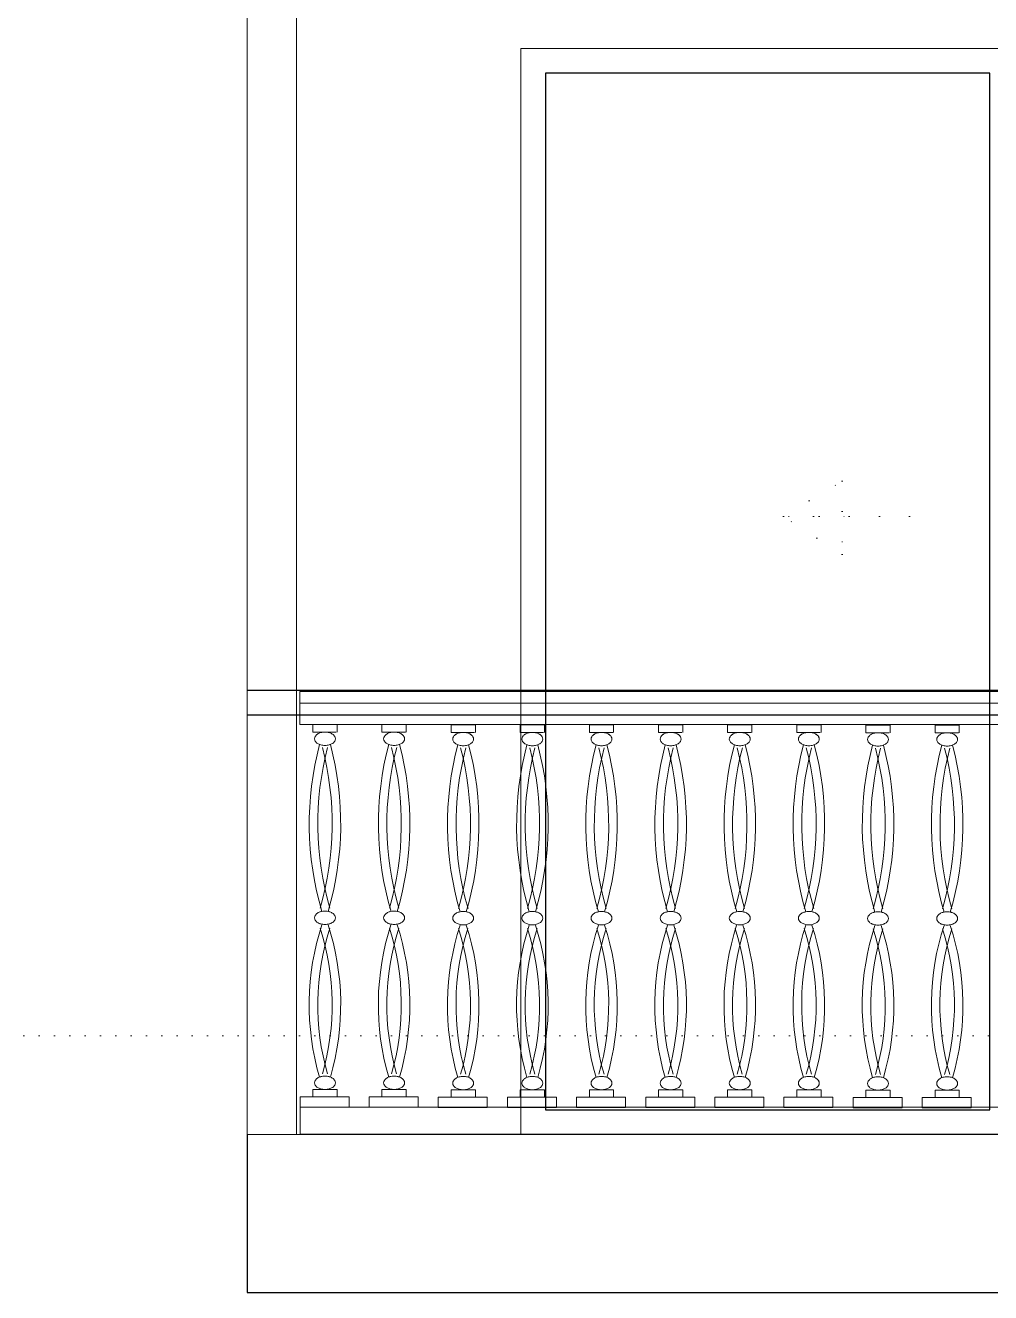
# Model space of a CAD drawing. Extents: x 775040 to 808375, y 4159409 to 4163651.
# Drawn here: x 798800.5 to 798995.9, y 4160509.1 to 4160765.8 of the extents above; entities that cross this region are included whole.
import ezdxf

# ---------------------------------------------------------------- set-up
doc = ezdxf.new("R2010")
doc.units = 0
doc.header["$MEASUREMENT"] = 0
doc.linetypes.add('ACAD_ISO07W100', pattern=[3, 0, -3])
doc.linetypes.add('DUZ', pattern=[500, 500])
doc.layers.get('0').update_dxf_attribs({"linetype": 'DUZ'})
doc.layers.add('pencere', color=3, linetype='Continuous')
for name, color, linetype, lineweight in [('Z_g2', 2, 'Continuous', 9), ('Z_g4', 4, 'Continuous', 15), ('Z_g5', 5, 'Continuous', 18), ('Z_g6', 6, 'Continuous', 20), ('Z_g8', 192, 'Continuous', 30), ('Z_izdot', 42, 'ACAD_ISO07W100', 9)]:
    doc.layers.add(name, color=color, linetype=linetype, lineweight=lineweight)

msp = doc.modelspace()

# ---------------------------------------------------------------- linework, layer by layer
at = {"color": 7, "linetype": 'Continuous'}
for p, q in [((798845.36, 4160631.14), (799275.49, 4160631.14)), ((798845.36, 4160626.14), (799275.49, 4160626.14))]:
    msp.add_line(p, q, dxfattribs=at)
at = {"layer": 'pencere'}
msp.add_lwpolyline([(798995.78, 4160756.14), (798905.78, 4160756.14), (798905.78, 4160546.14), (798995.78, 4160546.14)], close=True, dxfattribs=at)
at = {"layer": 'Z_g2'}
for p, q in [((798856.02, 4160630.91), (799270.02, 4160630.91)), ((798856.02, 4160624.19), (798856.02, 4160630.91)), ((798856.02, 4160628.54), (798856.02, 4160624.19)), ((799270.02, 4160628.54), (798856.02, 4160628.54)), ((798856.02, 4160624.19), (799270.02, 4160624.19)), ((798858.67, 4160624.2), (798858.67, 4160622.67)), ((798858.67, 4160624.2), (798863.58, 4160624.2)), ((798863.58, 4160622.67), (798863.58, 4160624.2)), ((798872.67, 4160624.2), (798872.67, 4160622.67)), ((798872.67, 4160624.2), (798877.58, 4160624.2)), ((798877.58, 4160622.67), (798877.58, 4160624.2)), ((798886.67, 4160624.13), (798891.58, 4160624.13)), ((798886.67, 4160624.13), (798886.67, 4160622.61)), ((798891.58, 4160622.61), (798891.58, 4160624.13)), ((798900.67, 4160624.13), (798900.67, 4160622.61)), ((798900.67, 4160624.13), (798905.58, 4160624.13)), ((798905.58, 4160622.61), (798905.58, 4160624.13)), ((798914.67, 4160624.13), (798914.67, 4160622.61)), ((798914.67, 4160624.13), (798919.58, 4160624.13)), ((798919.58, 4160622.61), (798919.58, 4160624.13)), ((798928.67, 4160624.13), (798933.58, 4160624.13)), ((798928.67, 4160624.13), (798928.67, 4160622.61)), ((798933.58, 4160622.61), (798933.58, 4160624.13)), ((798942.67, 4160624.13), (798942.67, 4160622.61)), ((798942.67, 4160624.13), (798947.58, 4160624.13)), ((798947.58, 4160622.61), (798947.58, 4160624.13)), ((798956.67, 4160624.13), (798956.67, 4160622.61)), ((798956.67, 4160624.13), (798961.58, 4160624.13)), ((798961.58, 4160622.61), (798961.58, 4160624.13)), ((798970.67, 4160624.06), (798975.58, 4160624.06)), ((798970.67, 4160624.06), (798970.67, 4160622.54)), ((798975.58, 4160622.54), (798975.58, 4160624.06)), ((798984.67, 4160624.06), (798984.67, 4160622.54)), ((798984.67, 4160624.06), (798989.58, 4160624.06)), ((798989.58, 4160622.54), (798989.58, 4160624.06)), ((798858.67, 4160622.67), (798863.41, 4160622.67)), ((798872.67, 4160622.67), (798877.41, 4160622.67)), ((798886.67, 4160622.61), (798891.41, 4160622.61)), ((798900.67, 4160622.61), (798905.41, 4160622.61)), ((798914.67, 4160622.61), (798919.41, 4160622.61)), ((798928.67, 4160622.61), (798933.41, 4160622.61)), ((798942.67, 4160622.61), (798947.41, 4160622.61)), ((798956.67, 4160622.61), (798961.41, 4160622.61)), ((798970.67, 4160622.54), (798975.41, 4160622.54)), ((798984.67, 4160622.54), (798989.41, 4160622.54)), ((798858.67, 4160550.3), (798863.58, 4160550.3)), ((798858.67, 4160548.77), (798858.67, 4160550.3)), ((798863.58, 4160550.3), (798863.58, 4160548.77)), ((798872.67, 4160550.3), (798877.58, 4160550.3)), ((798872.67, 4160548.77), (798872.67, 4160550.3)), ((798877.58, 4160550.3), (798877.58, 4160548.77)), ((798886.67, 4160548.71), (798886.67, 4160550.23)), ((798886.67, 4160550.23), (798891.58, 4160550.23)), ((798891.58, 4160550.23), (798891.58, 4160548.71)), ((798900.67, 4160550.23), (798905.58, 4160550.23)), ((798900.67, 4160548.71), (798900.67, 4160550.23)), ((798905.58, 4160550.23), (798905.58, 4160548.71)), ((798914.67, 4160550.23), (798919.58, 4160550.23)), ((798914.67, 4160548.71), (798914.67, 4160550.23)), ((798919.58, 4160550.23), (798919.58, 4160548.71)), ((798928.67, 4160548.71), (798928.67, 4160550.23)), ((798928.67, 4160550.23), (798933.58, 4160550.23)), ((798933.58, 4160550.23), (798933.58, 4160548.71)), ((798942.67, 4160550.23), (798947.58, 4160550.23)), ((798942.67, 4160548.71), (798942.67, 4160550.23)), ((798947.58, 4160550.23), (798947.58, 4160548.71)), ((798956.67, 4160550.23), (798961.58, 4160550.23)), ((798956.67, 4160548.71), (798956.67, 4160550.23)), ((798961.58, 4160550.23), (798961.58, 4160548.71)), ((798970.67, 4160548.64), (798970.67, 4160550.16)), ((798970.67, 4160550.16), (798975.58, 4160550.16)), ((798975.58, 4160550.16), (798975.58, 4160548.64)), ((798984.67, 4160550.16), (798989.58, 4160550.16)), ((798984.67, 4160548.64), (798984.67, 4160550.16)), ((798989.58, 4160550.16), (798989.58, 4160548.64)), ((798856.08, 4160546.72), (798856.08, 4160548.77)), ((798856.08, 4160548.77), (798866, 4160548.77)), ((798856.08, 4160546.72), (798866, 4160546.72)), ((798856.08, 4160546.68), (799272.03, 4160546.68)), ((798866, 4160548.77), (798866, 4160546.72)), ((798870.08, 4160546.72), (798870.08, 4160548.77)), ((798870.08, 4160548.77), (798880, 4160548.77)), ((798870.08, 4160546.72), (798880, 4160546.72)), ((798880, 4160548.77), (798880, 4160546.72)), ((798884.08, 4160548.71), (798894, 4160548.71)), ((798884.08, 4160546.65), (798884.08, 4160548.71)), ((798884.08, 4160546.65), (798894, 4160546.65)), ((798894, 4160548.71), (798894, 4160546.65)), ((798898.08, 4160546.65), (798898.08, 4160548.71)), ((798898.08, 4160548.71), (798908, 4160548.71)), ((798898.08, 4160546.65), (798908, 4160546.65)), ((798908, 4160548.71), (798908, 4160546.65)), ((798912.08, 4160546.65), (798912.08, 4160548.71)), ((798912.08, 4160548.71), (798922, 4160548.71)), ((798912.08, 4160546.65), (798922, 4160546.65)), ((798922, 4160548.71), (798922, 4160546.65)), ((798926.08, 4160548.71), (798936, 4160548.71)), ((798926.08, 4160546.65), (798926.08, 4160548.71)), ((798926.08, 4160546.65), (798936, 4160546.65)), ((798936, 4160548.71), (798936, 4160546.65)), ((798940.08, 4160546.65), (798940.08, 4160548.71)), ((798940.08, 4160548.71), (798950, 4160548.71)), ((798940.08, 4160546.65), (798950, 4160546.65)), ((798950, 4160548.71), (798950, 4160546.65)), ((798954.08, 4160546.65), (798954.08, 4160548.71)), ((798954.08, 4160548.71), (798964, 4160548.71)), ((798954.08, 4160546.65), (798964, 4160546.65)), ((798964, 4160548.71), (798964, 4160546.65)), ((798968.08, 4160548.64), (798978, 4160548.64)), ((798968.08, 4160546.58), (798968.08, 4160548.64)), ((798968.08, 4160546.58), (798978, 4160546.58)), ((798978, 4160548.64), (798978, 4160546.58)), ((798982.08, 4160546.58), (798982.08, 4160548.64)), ((798982.08, 4160548.64), (798992, 4160548.64)), ((798982.08, 4160546.58), (798992, 4160546.58)), ((798992, 4160548.64), (798992, 4160546.58))]:
    msp.add_line(p, q, dxfattribs=at)
for centre, radius, start, end in [((798859.9, 4160621.32), 0.888, 147.0853, 180), ((798859.9, 4160621.32), 0.888, 180, 212.9147), ((798860.49, 4160620.94), 1.59, 122.6158, 147.0853), ((798860.87, 4160620.34), 2.3, 104.8455, 122.6158), ((798861.13, 4160619.38), 3.29, 90, 104.8455), ((798861.13, 4160619.38), 3.29, 75.1545, 90), ((798861.38, 4160620.34), 2.3, 57.3842, 75.1545), ((798861.77, 4160620.94), 1.59, 32.9147, 57.3842), ((798862.35, 4160621.32), 0.888, 0, 32.9147), ((798862.35, 4160621.32), 0.888, 327.0853, 0), ((798873.9, 4160621.32), 0.888, 147.0853, 180), ((798873.9, 4160621.32), 0.888, 180, 212.9147), ((798874.49, 4160620.94), 1.59, 122.6158, 147.0853), ((798874.87, 4160620.34), 2.3, 104.8455, 122.6158), ((798875.13, 4160619.38), 3.29, 90, 104.8455), ((798875.13, 4160619.38), 3.29, 75.1545, 90), ((798875.38, 4160620.34), 2.3, 57.3842, 75.1545), ((798875.77, 4160620.94), 1.59, 32.9147, 57.3842), ((798876.35, 4160621.32), 0.888, 0, 32.9147), ((798876.35, 4160621.32), 0.888, 327.0853, 0), ((798887.9, 4160621.26), 0.888, 147.0853, 180), ((798887.9, 4160621.26), 0.888, 180, 212.9147), ((798888.49, 4160620.88), 1.59, 122.6158, 147.0853), ((798888.87, 4160620.27), 2.3, 104.8455, 122.6158), ((798889.13, 4160619.32), 3.29, 90, 104.8455), ((798889.13, 4160619.32), 3.29, 75.1545, 90), ((798889.38, 4160620.27), 2.3, 57.3842, 75.1545), ((798889.77, 4160620.88), 1.59, 32.9147, 57.3842), ((798890.35, 4160621.26), 0.888, 0, 32.9147), ((798890.35, 4160621.26), 0.888, 327.0853, 0), ((798901.9, 4160621.26), 0.888, 147.0853, 180), ((798901.9, 4160621.26), 0.888, 180, 212.9147), ((798902.49, 4160620.88), 1.59, 122.6158, 147.0853), ((798902.87, 4160620.27), 2.3, 104.8455, 122.6158), ((798903.13, 4160619.32), 3.29, 90, 104.8455), ((798903.13, 4160619.32), 3.29, 75.1545, 90), ((798903.38, 4160620.27), 2.3, 57.3842, 75.1545), ((798903.77, 4160620.88), 1.59, 32.9147, 57.3842), ((798904.35, 4160621.26), 0.888, 0, 32.9147), ((798904.35, 4160621.26), 0.888, 327.0853, 0), ((798915.9, 4160621.26), 0.888, 147.0853, 180), ((798915.9, 4160621.26), 0.888, 180, 212.9147), ((798916.49, 4160620.88), 1.59, 122.6158, 147.0853), ((798916.87, 4160620.27), 2.3, 104.8455, 122.6158), ((798917.13, 4160619.32), 3.29, 90, 104.8455), ((798917.13, 4160619.32), 3.29, 75.1545, 90), ((798917.38, 4160620.27), 2.3, 57.3842, 75.1545), ((798917.77, 4160620.88), 1.59, 32.9147, 57.3842), ((798918.35, 4160621.26), 0.888, 0, 32.9147), ((798918.35, 4160621.26), 0.888, 327.0853, 0), ((798929.9, 4160621.26), 0.888, 147.0853, 180), ((798929.9, 4160621.26), 0.888, 180, 212.9147), ((798930.49, 4160620.88), 1.59, 122.6158, 147.0853), ((798930.87, 4160620.27), 2.3, 104.8455, 122.6158), ((798931.13, 4160619.32), 3.29, 90, 104.8455), ((798931.13, 4160619.32), 3.29, 75.1545, 90), ((798931.38, 4160620.27), 2.3, 57.3842, 75.1545), ((798931.77, 4160620.88), 1.59, 32.9147, 57.3842), ((798932.35, 4160621.26), 0.888, 0, 32.9147), ((798932.35, 4160621.26), 0.888, 327.0853, 0), ((798943.9, 4160621.26), 0.888, 147.0853, 180), ((798943.9, 4160621.26), 0.888, 180, 212.9147), ((798944.49, 4160620.88), 1.59, 122.6158, 147.0853), ((798944.87, 4160620.27), 2.3, 104.8455, 122.6158), ((798945.13, 4160619.32), 3.29, 90, 104.8455), ((798945.13, 4160619.32), 3.29, 75.1545, 90), ((798945.38, 4160620.27), 2.3, 57.3842, 75.1545), ((798945.77, 4160620.88), 1.59, 32.9147, 57.3842), ((798946.35, 4160621.26), 0.888, 0, 32.9147), ((798946.35, 4160621.26), 0.888, 327.0853, 0), ((798957.9, 4160621.26), 0.888, 147.0853, 180), ((798957.9, 4160621.26), 0.888, 180, 212.9147), ((798958.49, 4160620.88), 1.59, 122.6158, 147.0853), ((798958.87, 4160620.27), 2.3, 104.8455, 122.6158), ((798959.13, 4160619.32), 3.29, 90, 104.8455), ((798959.13, 4160619.32), 3.29, 75.1545, 90), ((798959.38, 4160620.27), 2.3, 57.3842, 75.1545), ((798959.77, 4160620.88), 1.59, 32.9147, 57.3842), ((798960.35, 4160621.26), 0.888, 0, 32.9147), ((798960.35, 4160621.26), 0.888, 327.0853, 0), ((798971.9, 4160621.19), 0.888, 147.0853, 180), ((798971.9, 4160621.19), 0.888, 180, 212.9147), ((798972.49, 4160620.81), 1.59, 122.6158, 147.0853), ((798972.87, 4160620.21), 2.3, 104.8455, 122.6158), ((798973.13, 4160619.25), 3.29, 90, 104.8455), ((798973.13, 4160619.25), 3.29, 75.1545, 90), ((798973.38, 4160620.21), 2.3, 57.3842, 75.1545), ((798973.77, 4160620.81), 1.59, 32.9147, 57.3842), ((798974.35, 4160621.19), 0.888, 0, 32.9147), ((798974.35, 4160621.19), 0.888, 327.0853, 0), ((798985.9, 4160621.19), 0.888, 147.0853, 180), ((798985.9, 4160621.19), 0.888, 180, 212.9147), ((798986.49, 4160620.81), 1.59, 122.6158, 147.0853), ((798986.87, 4160620.21), 2.3, 104.8455, 122.6158), ((798987.13, 4160619.25), 3.29, 90, 104.8455), ((798987.13, 4160619.25), 3.29, 75.1545, 90), ((798987.38, 4160620.21), 2.3, 57.3842, 75.1545), ((798987.77, 4160620.81), 1.59, 32.9147, 57.3842), ((798988.35, 4160621.19), 0.888, 0, 32.9147), ((798988.35, 4160621.19), 0.888, 327.0853, 0), ((798920.52, 4160604.09), 62.58, 165.1181, 196.4631), ((798860.49, 4160621.7), 1.59, 212.9147, 237.3842), ((798860.87, 4160622.31), 2.3, 237.3842, 255.1545), ((798920.83, 4160604.09), 61.16, 165.365, 196.1896), ((798801.43, 4160604.09), 61.16, 343.8104, 14.635), ((798861.13, 4160623.26), 3.29, 255.1545, 270), ((798861.13, 4160623.26), 3.29, 270, 284.8455), ((798801.74, 4160604.09), 62.58, 343.5369, 14.8819), ((798861.38, 4160622.31), 2.3, 284.8455, 302.6158), ((798861.77, 4160621.7), 1.59, 302.6158, 327.0853), ((798934.52, 4160604.09), 62.58, 165.1181, 196.4631), ((798874.49, 4160621.7), 1.59, 212.9147, 237.3842), ((798874.87, 4160622.31), 2.3, 237.3842, 255.1545), ((798934.83, 4160604.09), 61.16, 165.365, 196.1896), ((798815.43, 4160604.09), 61.16, 343.8104, 14.635), ((798875.13, 4160623.26), 3.29, 255.1545, 270), ((798875.13, 4160623.26), 3.29, 270, 284.8455), ((798815.74, 4160604.09), 62.58, 343.5369, 14.8819), ((798875.38, 4160622.31), 2.3, 284.8455, 302.6158), ((798875.77, 4160621.7), 1.59, 302.6158, 327.0853), ((798948.52, 4160604.02), 62.58, 165.1181, 196.4631), ((798888.49, 4160621.64), 1.59, 212.9147, 237.3842), ((798888.87, 4160622.24), 2.3, 237.3842, 255.1545), ((798948.83, 4160604.02), 61.16, 165.365, 196.1896), ((798829.43, 4160604.02), 61.16, 343.8104, 14.635), ((798889.13, 4160623.2), 3.29, 255.1545, 270), ((798889.13, 4160623.2), 3.29, 270, 284.8455), ((798829.74, 4160604.02), 62.58, 343.5369, 14.8819), ((798889.38, 4160622.24), 2.3, 284.8455, 302.6158), ((798889.77, 4160621.64), 1.59, 302.6158, 327.0853), ((798962.52, 4160604.02), 62.58, 165.1181, 196.4631), ((798902.49, 4160621.64), 1.59, 212.9147, 237.3842), ((798902.87, 4160622.24), 2.3, 237.3842, 255.1545), ((798962.83, 4160604.02), 61.16, 165.365, 196.1896), ((798843.43, 4160604.02), 61.16, 343.8104, 14.635), ((798903.13, 4160623.2), 3.29, 255.1545, 270), ((798903.13, 4160623.2), 3.29, 270, 284.8455), ((798843.74, 4160604.02), 62.58, 343.5369, 14.8819), ((798903.38, 4160622.24), 2.3, 284.8455, 302.6158), ((798903.77, 4160621.64), 1.59, 302.6158, 327.0853), ((798976.52, 4160604.02), 62.58, 165.1181, 196.4631), ((798916.49, 4160621.64), 1.59, 212.9147, 237.3842), ((798916.87, 4160622.24), 2.3, 237.3842, 255.1545), ((798976.83, 4160604.02), 61.16, 165.365, 196.1896), ((798857.43, 4160604.02), 61.16, 343.8104, 14.635), ((798917.13, 4160623.2), 3.29, 255.1545, 270), ((798917.13, 4160623.2), 3.29, 270, 284.8455), ((798857.74, 4160604.02), 62.58, 343.5369, 14.8819), ((798917.38, 4160622.24), 2.3, 284.8455, 302.6158), ((798917.77, 4160621.64), 1.59, 302.6158, 327.0853), ((798990.52, 4160604.02), 62.58, 165.1181, 196.4631), ((798930.49, 4160621.64), 1.59, 212.9147, 237.3842), ((798930.87, 4160622.24), 2.3, 237.3842, 255.1545), ((798990.83, 4160604.02), 61.16, 165.365, 196.1896), ((798871.43, 4160604.02), 61.16, 343.8104, 14.635), ((798931.13, 4160623.2), 3.29, 255.1545, 270), ((798931.13, 4160623.2), 3.29, 270, 284.8455), ((798871.74, 4160604.02), 62.58, 343.5369, 14.8819), ((798931.38, 4160622.24), 2.3, 284.8455, 302.6158), ((798931.77, 4160621.64), 1.59, 302.6158, 327.0853), ((799004.52, 4160604.02), 62.58, 165.1181, 196.4631), ((798944.49, 4160621.64), 1.59, 212.9147, 237.3842), ((798944.87, 4160622.24), 2.3, 237.3842, 255.1545), ((799004.83, 4160604.02), 61.16, 165.365, 196.1896), ((798885.43, 4160604.02), 61.16, 343.8104, 14.635), ((798945.13, 4160623.2), 3.29, 255.1545, 270), ((798945.13, 4160623.2), 3.29, 270, 284.8455), ((798885.74, 4160604.02), 62.58, 343.5369, 14.8819), ((798945.38, 4160622.24), 2.3, 284.8455, 302.6158), ((798945.77, 4160621.64), 1.59, 302.6158, 327.0853), ((799018.52, 4160604.02), 62.58, 165.1181, 196.4631), ((798958.49, 4160621.64), 1.59, 212.9147, 237.3842), ((798958.87, 4160622.24), 2.3, 237.3842, 255.1545), ((799018.83, 4160604.02), 61.16, 165.365, 196.1896), ((798899.43, 4160604.02), 61.16, 343.8104, 14.635), ((798959.13, 4160623.2), 3.29, 255.1545, 270), ((798959.13, 4160623.2), 3.29, 270, 284.8455), ((798899.74, 4160604.02), 62.58, 343.5369, 14.8819), ((798959.38, 4160622.24), 2.3, 284.8455, 302.6158), ((798959.77, 4160621.64), 1.59, 302.6158, 327.0853), ((799032.52, 4160603.96), 62.58, 165.1181, 196.4631), ((798972.49, 4160621.57), 1.59, 212.9147, 237.3842), ((798972.87, 4160622.17), 2.3, 237.3842, 255.1545), ((799032.83, 4160603.96), 61.16, 165.365, 196.1896), ((798913.43, 4160603.96), 61.16, 343.8104, 14.635), ((798973.13, 4160623.13), 3.29, 255.1545, 270), ((798973.13, 4160623.13), 3.29, 270, 284.8455), ((798913.74, 4160603.96), 62.58, 343.5369, 14.8819), ((798973.38, 4160622.17), 2.3, 284.8455, 302.6158), ((798973.77, 4160621.57), 1.59, 302.6158, 327.0853), ((799046.52, 4160603.96), 62.58, 165.1181, 196.4631), ((798986.49, 4160621.57), 1.59, 212.9147, 237.3842), ((798986.87, 4160622.17), 2.3, 237.3842, 255.1545), ((799046.83, 4160603.96), 61.16, 165.365, 196.1896), ((798927.43, 4160603.96), 61.16, 343.8104, 14.635), ((798987.13, 4160623.13), 3.29, 255.1545, 270), ((798987.13, 4160623.13), 3.29, 270, 284.8455), ((798927.74, 4160603.96), 62.58, 343.5369, 14.8819), ((798987.38, 4160622.17), 2.3, 284.8455, 302.6158), ((798987.77, 4160621.57), 1.59, 302.6158, 327.0853), ((798859.9, 4160585.06), 0.888, 147.0853, 180), ((798859.9, 4160585.06), 0.888, 180, 212.9147), ((798860.49, 4160584.68), 1.59, 122.6158, 147.0853), ((798860.87, 4160584.08), 2.3, 104.8455, 122.6158), ((798861.13, 4160583.12), 3.29, 90, 104.8455), ((798861.13, 4160583.12), 3.29, 75.1545, 90), ((798861.38, 4160584.08), 2.3, 57.3842, 75.1545), ((798861.77, 4160584.68), 1.59, 32.9147, 57.3842), ((798862.35, 4160585.06), 0.888, 0, 32.9147), ((798862.35, 4160585.06), 0.888, 327.0853, 0), ((798873.9, 4160585.06), 0.888, 147.0853, 180), ((798873.9, 4160585.06), 0.888, 180, 212.9147), ((798874.49, 4160584.68), 1.59, 122.6158, 147.0853), ((798874.87, 4160584.08), 2.3, 104.8455, 122.6158), ((798875.13, 4160583.12), 3.29, 90, 104.8455), ((798875.13, 4160583.12), 3.29, 75.1545, 90), ((798875.38, 4160584.08), 2.3, 57.3842, 75.1545), ((798875.77, 4160584.68), 1.59, 32.9147, 57.3842), ((798876.35, 4160585.06), 0.888, 0, 32.9147), ((798876.35, 4160585.06), 0.888, 327.0853, 0), ((798887.9, 4160584.99), 0.888, 147.0853, 180), ((798887.9, 4160584.99), 0.888, 180, 212.9147), ((798888.49, 4160584.61), 1.59, 122.6158, 147.0853), ((798888.87, 4160584.01), 2.3, 104.8455, 122.6158), ((798889.13, 4160583.05), 3.29, 90, 104.8455), ((798889.13, 4160583.05), 3.29, 75.1545, 90), ((798889.38, 4160584.01), 2.3, 57.3842, 75.1545), ((798889.77, 4160584.61), 1.59, 32.9147, 57.3842), ((798890.35, 4160584.99), 0.888, 0, 32.9147), ((798890.35, 4160584.99), 0.888, 327.0853, 0), ((798901.9, 4160584.99), 0.888, 147.0853, 180), ((798901.9, 4160584.99), 0.888, 180, 212.9147), ((798902.49, 4160584.61), 1.59, 122.6158, 147.0853), ((798902.87, 4160584.01), 2.3, 104.8455, 122.6158), ((798903.13, 4160583.05), 3.29, 90, 104.8455), ((798903.13, 4160583.05), 3.29, 75.1545, 90), ((798903.38, 4160584.01), 2.3, 57.3842, 75.1545), ((798903.77, 4160584.61), 1.59, 32.9147, 57.3842), ((798904.35, 4160584.99), 0.888, 0, 32.9147), ((798904.35, 4160584.99), 0.888, 327.0853, 0), ((798915.9, 4160584.99), 0.888, 147.0853, 180), ((798915.9, 4160584.99), 0.888, 180, 212.9147), ((798916.49, 4160584.61), 1.59, 122.6158, 147.0853), ((798916.87, 4160584.01), 2.3, 104.8455, 122.6158), ((798917.13, 4160583.05), 3.29, 90, 104.8455), ((798917.13, 4160583.05), 3.29, 75.1545, 90), ((798917.38, 4160584.01), 2.3, 57.3842, 75.1545), ((798917.77, 4160584.61), 1.59, 32.9147, 57.3842), ((798918.35, 4160584.99), 0.888, 0, 32.9147), ((798918.35, 4160584.99), 0.888, 327.0853, 0), ((798929.9, 4160584.99), 0.888, 147.0853, 180), ((798929.9, 4160584.99), 0.888, 180, 212.9147), ((798930.49, 4160584.61), 1.59, 122.6158, 147.0853), ((798930.87, 4160584.01), 2.3, 104.8455, 122.6158), ((798931.13, 4160583.05), 3.29, 90, 104.8455), ((798931.13, 4160583.05), 3.29, 75.1545, 90), ((798931.38, 4160584.01), 2.3, 57.3842, 75.1545), ((798931.77, 4160584.61), 1.59, 32.9147, 57.3842), ((798932.35, 4160584.99), 0.888, 0, 32.9147), ((798932.35, 4160584.99), 0.888, 327.0853, 0), ((798943.9, 4160584.99), 0.888, 147.0853, 180), ((798943.9, 4160584.99), 0.888, 180, 212.9147), ((798944.49, 4160584.61), 1.59, 122.6158, 147.0853), ((798944.87, 4160584.01), 2.3, 104.8455, 122.6158), ((798945.13, 4160583.05), 3.29, 90, 104.8455), ((798945.13, 4160583.05), 3.29, 75.1545, 90), ((798945.38, 4160584.01), 2.3, 57.3842, 75.1545), ((798945.77, 4160584.61), 1.59, 32.9147, 57.3842), ((798946.35, 4160584.99), 0.888, 0, 32.9147), ((798946.35, 4160584.99), 0.888, 327.0853, 0), ((798957.9, 4160584.99), 0.888, 147.0853, 180), ((798957.9, 4160584.99), 0.888, 180, 212.9147), ((798958.49, 4160584.61), 1.59, 122.6158, 147.0853), ((798958.87, 4160584.01), 2.3, 104.8455, 122.6158), ((798959.13, 4160583.05), 3.29, 90, 104.8455), ((798959.13, 4160583.05), 3.29, 75.1545, 90), ((798959.38, 4160584.01), 2.3, 57.3842, 75.1545), ((798959.77, 4160584.61), 1.59, 32.9147, 57.3842), ((798960.35, 4160584.99), 0.888, 0, 32.9147), ((798960.35, 4160584.99), 0.888, 327.0853, 0), ((798971.9, 4160584.93), 0.888, 147.0853, 180), ((798972.49, 4160584.55), 1.59, 122.6158, 147.0853), ((798972.87, 4160583.94), 2.3, 104.8455, 122.6158), ((798973.13, 4160582.99), 3.29, 90, 104.8455), ((798973.13, 4160582.99), 3.29, 75.1545, 90), ((798973.38, 4160583.94), 2.3, 57.3842, 75.1545), ((798973.77, 4160584.55), 1.59, 32.9147, 57.3842), ((798974.35, 4160584.93), 0.888, 0, 32.9147), ((798985.9, 4160584.93), 0.888, 147.0853, 180), ((798986.49, 4160584.55), 1.59, 122.6158, 147.0853), ((798986.87, 4160583.94), 2.3, 104.8455, 122.6158), ((798987.13, 4160582.99), 3.29, 90, 104.8455), ((798987.13, 4160582.99), 3.29, 75.1545, 90), ((798987.38, 4160583.94), 2.3, 57.3842, 75.1545), ((798987.77, 4160584.55), 1.59, 32.9147, 57.3842), ((798988.35, 4160584.93), 0.888, 0, 32.9147), ((798910.1, 4160567.46), 52.17, 161.9559, 196.309), ((798860.49, 4160585.44), 1.59, 212.9147, 237.3842), ((798860.87, 4160586.04), 2.3, 237.3842, 255.1545), ((798910.25, 4160567.46), 50.59, 162.1864, 196.1009), ((798812, 4160567.46), 50.59, 343.8991, 17.8136), ((798861.13, 4160587), 3.29, 255.1545, 270), ((798861.13, 4160587), 3.29, 270, 284.8455), ((798812.15, 4160567.46), 52.17, 343.691, 18.0441), ((798861.38, 4160586.04), 2.3, 284.8455, 302.6158), ((798861.77, 4160585.44), 1.59, 302.6158, 327.0853), ((798924.1, 4160567.46), 52.17, 161.9559, 196.309), ((798874.49, 4160585.44), 1.59, 212.9147, 237.3842), ((798874.87, 4160586.04), 2.3, 237.3842, 255.1545), ((798924.25, 4160567.46), 50.59, 162.1864, 196.1009), ((798826, 4160567.46), 50.59, 343.8991, 17.8136), ((798875.13, 4160587), 3.29, 255.1545, 270), ((798875.13, 4160587), 3.29, 270, 284.8455), ((798826.15, 4160567.46), 52.17, 343.691, 18.0441), ((798875.38, 4160586.04), 2.3, 284.8455, 302.6158), ((798875.77, 4160585.44), 1.59, 302.6158, 327.0853), ((798938.1, 4160567.39), 52.17, 161.9559, 196.309), ((798888.49, 4160585.37), 1.59, 212.9147, 237.3842), ((798888.87, 4160585.98), 2.3, 237.3842, 255.1545), ((798938.25, 4160567.39), 50.59, 162.1864, 196.1009), ((798840, 4160567.39), 50.59, 343.8991, 17.8136), ((798889.13, 4160586.93), 3.29, 255.1545, 270), ((798889.13, 4160586.93), 3.29, 270, 284.8455), ((798840.15, 4160567.39), 52.17, 343.691, 18.0441), ((798889.38, 4160585.98), 2.3, 284.8455, 302.6158), ((798889.77, 4160585.37), 1.59, 302.6158, 327.0853), ((798952.1, 4160567.39), 52.17, 161.9559, 196.309), ((798902.49, 4160585.37), 1.59, 212.9147, 237.3842), ((798902.87, 4160585.98), 2.3, 237.3842, 255.1545), ((798952.25, 4160567.39), 50.59, 162.1864, 196.1009), ((798854, 4160567.39), 50.59, 343.8991, 17.8136), ((798903.13, 4160586.93), 3.29, 255.1545, 270), ((798903.13, 4160586.93), 3.29, 270, 284.8455), ((798854.15, 4160567.39), 52.17, 343.691, 18.0441), ((798903.38, 4160585.98), 2.3, 284.8455, 302.6158), ((798903.77, 4160585.37), 1.59, 302.6158, 327.0853), ((798966.1, 4160567.39), 52.17, 161.9559, 196.309), ((798916.49, 4160585.37), 1.59, 212.9147, 237.3842), ((798916.87, 4160585.98), 2.3, 237.3842, 255.1545), ((798966.25, 4160567.39), 50.59, 162.1864, 196.1009), ((798868, 4160567.39), 50.59, 343.8991, 17.8136), ((798917.13, 4160586.93), 3.29, 255.1545, 270), ((798917.13, 4160586.93), 3.29, 270, 284.8455), ((798868.15, 4160567.39), 52.17, 343.691, 18.0441), ((798917.38, 4160585.98), 2.3, 284.8455, 302.6158), ((798917.77, 4160585.37), 1.59, 302.6158, 327.0853), ((798980.1, 4160567.39), 52.17, 161.9559, 196.309), ((798930.49, 4160585.37), 1.59, 212.9147, 237.3842), ((798930.87, 4160585.98), 2.3, 237.3842, 255.1545), ((798980.25, 4160567.39), 50.59, 162.1864, 196.1009), ((798882, 4160567.39), 50.59, 343.8991, 17.8136), ((798931.13, 4160586.93), 3.29, 255.1545, 270), ((798931.13, 4160586.93), 3.29, 270, 284.8455), ((798882.15, 4160567.39), 52.17, 343.691, 18.0441), ((798931.38, 4160585.98), 2.3, 284.8455, 302.6158), ((798931.77, 4160585.37), 1.59, 302.6158, 327.0853), ((798994.1, 4160567.39), 52.17, 161.9559, 196.309), ((798944.49, 4160585.37), 1.59, 212.9147, 237.3842), ((798944.87, 4160585.98), 2.3, 237.3842, 255.1545), ((798994.25, 4160567.39), 50.59, 162.1864, 196.1009), ((798896, 4160567.39), 50.59, 343.8991, 17.8136), ((798945.13, 4160586.93), 3.29, 255.1545, 270), ((798945.13, 4160586.93), 3.29, 270, 284.8455), ((798896.15, 4160567.39), 52.17, 343.691, 18.0441), ((798945.38, 4160585.98), 2.3, 284.8455, 302.6158), ((798945.77, 4160585.37), 1.59, 302.6158, 327.0853), ((799008.1, 4160567.39), 52.17, 161.9559, 196.309), ((798958.49, 4160585.37), 1.59, 212.9147, 237.3842), ((798958.87, 4160585.98), 2.3, 237.3842, 255.1545), ((799008.25, 4160567.39), 50.59, 162.1864, 196.1009), ((798910, 4160567.39), 50.59, 343.8991, 17.8136), ((798959.13, 4160586.93), 3.29, 255.1545, 270), ((798959.13, 4160586.93), 3.29, 270, 284.8455), ((798910.15, 4160567.39), 52.17, 343.691, 18.0441), ((798959.38, 4160585.98), 2.3, 284.8455, 302.6158), ((798959.77, 4160585.37), 1.59, 302.6158, 327.0853), ((799022.1, 4160567.33), 52.17, 161.9559, 196.309), ((798971.9, 4160584.93), 0.888, 180, 212.9147), ((798972.49, 4160585.31), 1.59, 212.9147, 237.3842), ((798972.87, 4160585.91), 2.3, 237.3842, 255.1545), ((799022.25, 4160567.33), 50.59, 162.1864, 196.1009), ((798924, 4160567.33), 50.59, 343.8991, 17.8136), ((798973.13, 4160586.87), 3.29, 255.1545, 270), ((798973.13, 4160586.87), 3.29, 270, 284.8455), ((798924.15, 4160567.33), 52.17, 343.691, 18.0441), ((798973.38, 4160585.91), 2.3, 284.8455, 302.6158), ((798973.77, 4160585.31), 1.59, 302.6158, 327.0853), ((798974.35, 4160584.93), 0.888, 327.0853, 0), ((799036.1, 4160567.33), 52.17, 161.9559, 196.309), ((798985.9, 4160584.93), 0.888, 180, 212.9147), ((798986.49, 4160585.31), 1.59, 212.9147, 237.3842), ((798986.87, 4160585.91), 2.3, 237.3842, 255.1545), ((799036.25, 4160567.33), 50.59, 162.1864, 196.1009), ((798938, 4160567.33), 50.59, 343.8991, 17.8136), ((798987.13, 4160586.87), 3.29, 255.1545, 270), ((798987.13, 4160586.87), 3.29, 270, 284.8455), ((798938.15, 4160567.33), 52.17, 343.691, 18.0441), ((798987.38, 4160585.91), 2.3, 284.8455, 302.6158), ((798987.77, 4160585.31), 1.59, 302.6158, 327.0853), ((798988.35, 4160584.93), 0.888, 327.0853, 0), ((798859.9, 4160551.65), 0.888, 147.0853, 180), ((798859.9, 4160551.65), 0.888, 180, 212.9147), ((798860.49, 4160551.27), 1.59, 122.6158, 147.0853), ((798860.87, 4160550.66), 2.3, 104.8455, 122.6158), ((798861.13, 4160549.71), 3.29, 90, 104.8455), ((798861.13, 4160549.71), 3.29, 75.1545, 90), ((798861.38, 4160550.66), 2.3, 57.3842, 75.1545), ((798861.77, 4160551.27), 1.59, 32.9147, 57.3842), ((798862.35, 4160551.65), 0.888, 0, 32.9147), ((798862.35, 4160551.65), 0.888, 327.0853, 0), ((798873.9, 4160551.65), 0.888, 147.0853, 180), ((798873.9, 4160551.65), 0.888, 180, 212.9147), ((798874.49, 4160551.27), 1.59, 122.6158, 147.0853), ((798874.87, 4160550.66), 2.3, 104.8455, 122.6158), ((798875.13, 4160549.71), 3.29, 90, 104.8455), ((798875.13, 4160549.71), 3.29, 75.1545, 90), ((798875.38, 4160550.66), 2.3, 57.3842, 75.1545), ((798875.77, 4160551.27), 1.59, 32.9147, 57.3842), ((798876.35, 4160551.65), 0.888, 0, 32.9147), ((798876.35, 4160551.65), 0.888, 327.0853, 0), ((798887.9, 4160551.58), 0.888, 147.0853, 180), ((798888.49, 4160551.2), 1.59, 122.6158, 147.0853), ((798888.87, 4160550.6), 2.3, 104.8455, 122.6158), ((798889.13, 4160549.64), 3.29, 90, 104.8455), ((798889.13, 4160549.64), 3.29, 75.1545, 90), ((798889.38, 4160550.6), 2.3, 57.3842, 75.1545), ((798889.77, 4160551.2), 1.59, 32.9147, 57.3842), ((798890.35, 4160551.58), 0.888, 0, 32.9147), ((798901.9, 4160551.58), 0.888, 147.0853, 180), ((798902.49, 4160551.2), 1.59, 122.6158, 147.0853), ((798902.87, 4160550.6), 2.3, 104.8455, 122.6158), ((798903.13, 4160549.64), 3.29, 90, 104.8455), ((798903.13, 4160549.64), 3.29, 75.1545, 90), ((798903.38, 4160550.6), 2.3, 57.3842, 75.1545), ((798903.77, 4160551.2), 1.59, 32.9147, 57.3842), ((798904.35, 4160551.58), 0.888, 0, 32.9147), ((798915.9, 4160551.58), 0.888, 147.0853, 180), ((798916.49, 4160551.2), 1.59, 122.6158, 147.0853), ((798916.87, 4160550.6), 2.3, 104.8455, 122.6158), ((798917.13, 4160549.64), 3.29, 90, 104.8455), ((798917.13, 4160549.64), 3.29, 75.1545, 90), ((798917.38, 4160550.6), 2.3, 57.3842, 75.1545), ((798917.77, 4160551.2), 1.59, 32.9147, 57.3842), ((798918.35, 4160551.58), 0.888, 0, 32.9147), ((798929.9, 4160551.58), 0.888, 147.0853, 180), ((798930.49, 4160551.2), 1.59, 122.6158, 147.0853), ((798930.87, 4160550.6), 2.3, 104.8455, 122.6158), ((798931.13, 4160549.64), 3.29, 90, 104.8455), ((798931.13, 4160549.64), 3.29, 75.1545, 90), ((798931.38, 4160550.6), 2.3, 57.3842, 75.1545), ((798931.77, 4160551.2), 1.59, 32.9147, 57.3842), ((798932.35, 4160551.58), 0.888, 0, 32.9147), ((798943.9, 4160551.58), 0.888, 147.0853, 180), ((798944.49, 4160551.2), 1.59, 122.6158, 147.0853), ((798944.87, 4160550.6), 2.3, 104.8455, 122.6158), ((798945.13, 4160549.64), 3.29, 90, 104.8455), ((798945.13, 4160549.64), 3.29, 75.1545, 90), ((798945.38, 4160550.6), 2.3, 57.3842, 75.1545), ((798945.77, 4160551.2), 1.59, 32.9147, 57.3842), ((798946.35, 4160551.58), 0.888, 0, 32.9147), ((798957.9, 4160551.58), 0.888, 147.0853, 180), ((798958.49, 4160551.2), 1.59, 122.6158, 147.0853), ((798958.87, 4160550.6), 2.3, 104.8455, 122.6158), ((798959.13, 4160549.64), 3.29, 90, 104.8455), ((798959.13, 4160549.64), 3.29, 75.1545, 90), ((798959.38, 4160550.6), 2.3, 57.3842, 75.1545), ((798959.77, 4160551.2), 1.59, 32.9147, 57.3842), ((798960.35, 4160551.58), 0.888, 0, 32.9147), ((798971.9, 4160551.51), 0.888, 147.0853, 180), ((798972.49, 4160551.13), 1.59, 122.6158, 147.0853), ((798972.87, 4160550.53), 2.3, 104.8455, 122.6158), ((798973.13, 4160549.57), 3.29, 90, 104.8455), ((798973.13, 4160549.57), 3.29, 75.1545, 90), ((798973.38, 4160550.53), 2.3, 57.3842, 75.1545), ((798973.77, 4160551.13), 1.59, 32.9147, 57.3842), ((798974.35, 4160551.51), 0.888, 0, 32.9147), ((798985.9, 4160551.51), 0.888, 147.0853, 180), ((798986.49, 4160551.13), 1.59, 122.6158, 147.0853), ((798986.87, 4160550.53), 2.3, 104.8455, 122.6158), ((798987.13, 4160549.57), 3.29, 90, 104.8455), ((798987.13, 4160549.57), 3.29, 75.1545, 90), ((798987.38, 4160550.53), 2.3, 57.3842, 75.1545), ((798987.77, 4160551.13), 1.59, 32.9147, 57.3842), ((798988.35, 4160551.51), 0.888, 0, 32.9147), ((798860.49, 4160552.03), 1.59, 212.9147, 237.3842), ((798860.87, 4160552.63), 2.3, 237.3842, 255.1545), ((798861.13, 4160553.59), 3.29, 255.1545, 270), ((798861.13, 4160553.59), 3.29, 270, 284.8455), ((798861.38, 4160552.63), 2.3, 284.8455, 302.6158), ((798861.77, 4160552.03), 1.59, 302.6158, 327.0853), ((798874.49, 4160552.03), 1.59, 212.9147, 237.3842), ((798874.87, 4160552.63), 2.3, 237.3842, 255.1545), ((798875.13, 4160553.59), 3.29, 255.1545, 270), ((798875.13, 4160553.59), 3.29, 270, 284.8455), ((798875.38, 4160552.63), 2.3, 284.8455, 302.6158), ((798875.77, 4160552.03), 1.59, 302.6158, 327.0853), ((798887.9, 4160551.58), 0.888, 180, 212.9147), ((798888.49, 4160551.96), 1.59, 212.9147, 237.3842), ((798888.87, 4160552.57), 2.3, 237.3842, 255.1545), ((798889.13, 4160553.52), 3.29, 255.1545, 270), ((798889.13, 4160553.52), 3.29, 270, 284.8455), ((798889.38, 4160552.57), 2.3, 284.8455, 302.6158), ((798889.77, 4160551.96), 1.59, 302.6158, 327.0853), ((798890.35, 4160551.58), 0.888, 327.0853, 0), ((798901.9, 4160551.58), 0.888, 180, 212.9147), ((798902.49, 4160551.96), 1.59, 212.9147, 237.3842), ((798902.87, 4160552.57), 2.3, 237.3842, 255.1545), ((798903.13, 4160553.52), 3.29, 255.1545, 270), ((798903.13, 4160553.52), 3.29, 270, 284.8455), ((798903.38, 4160552.57), 2.3, 284.8455, 302.6158), ((798903.77, 4160551.96), 1.59, 302.6158, 327.0853), ((798904.35, 4160551.58), 0.888, 327.0853, 0), ((798915.9, 4160551.58), 0.888, 180, 212.9147), ((798916.49, 4160551.96), 1.59, 212.9147, 237.3842), ((798916.87, 4160552.57), 2.3, 237.3842, 255.1545), ((798917.13, 4160553.52), 3.29, 255.1545, 270), ((798917.13, 4160553.52), 3.29, 270, 284.8455), ((798917.38, 4160552.57), 2.3, 284.8455, 302.6158), ((798917.77, 4160551.96), 1.59, 302.6158, 327.0853), ((798918.35, 4160551.58), 0.888, 327.0853, 0), ((798929.9, 4160551.58), 0.888, 180, 212.9147), ((798930.49, 4160551.96), 1.59, 212.9147, 237.3842), ((798930.87, 4160552.57), 2.3, 237.3842, 255.1545), ((798931.13, 4160553.52), 3.29, 255.1545, 270), ((798931.13, 4160553.52), 3.29, 270, 284.8455), ((798931.38, 4160552.57), 2.3, 284.8455, 302.6158), ((798931.77, 4160551.96), 1.59, 302.6158, 327.0853), ((798932.35, 4160551.58), 0.888, 327.0853, 0), ((798943.9, 4160551.58), 0.888, 180, 212.9147), ((798944.49, 4160551.96), 1.59, 212.9147, 237.3842), ((798944.87, 4160552.57), 2.3, 237.3842, 255.1545), ((798945.13, 4160553.52), 3.29, 255.1545, 270), ((798945.13, 4160553.52), 3.29, 270, 284.8455), ((798945.38, 4160552.57), 2.3, 284.8455, 302.6158), ((798945.77, 4160551.96), 1.59, 302.6158, 327.0853), ((798946.35, 4160551.58), 0.888, 327.0853, 0), ((798957.9, 4160551.58), 0.888, 180, 212.9147), ((798958.49, 4160551.96), 1.59, 212.9147, 237.3842), ((798958.87, 4160552.57), 2.3, 237.3842, 255.1545), ((798959.13, 4160553.52), 3.29, 255.1545, 270), ((798959.13, 4160553.52), 3.29, 270, 284.8455), ((798959.38, 4160552.57), 2.3, 284.8455, 302.6158), ((798959.77, 4160551.96), 1.59, 302.6158, 327.0853), ((798960.35, 4160551.58), 0.888, 327.0853, 0), ((798971.9, 4160551.51), 0.888, 180, 212.9147), ((798972.49, 4160551.89), 1.59, 212.9147, 237.3842), ((798972.87, 4160552.5), 2.3, 237.3842, 255.1545), ((798973.13, 4160553.46), 3.29, 255.1545, 270), ((798973.13, 4160553.46), 3.29, 270, 284.8455), ((798973.38, 4160552.5), 2.3, 284.8455, 302.6158), ((798973.77, 4160551.89), 1.59, 302.6158, 327.0853), ((798974.35, 4160551.51), 0.888, 327.0853, 0), ((798985.9, 4160551.51), 0.888, 180, 212.9147), ((798986.49, 4160551.89), 1.59, 212.9147, 237.3842), ((798986.87, 4160552.5), 2.3, 237.3842, 255.1545), ((798987.13, 4160553.46), 3.29, 255.1545, 270), ((798987.13, 4160553.46), 3.29, 270, 284.8455), ((798987.38, 4160552.5), 2.3, 284.8455, 302.6158), ((798987.77, 4160551.89), 1.59, 302.6158, 327.0853), ((798988.35, 4160551.51), 0.888, 327.0853, 0)]:
    msp.add_arc(centre, radius, start, end, dxfattribs=at)
at = {"layer": 'Z_g4', "color": 4, "linetype": 'Continuous'}
for p, q in [((798845.36, 4160541.14), (798845.36, 4160631.14)), ((798855.36, 4160541.14), (798855.36, 4160631.14)), ((798855.36, 4160541.14), (798855.36, 4160631.14)), ((799272.03, 4160541.14), (798855.36, 4160541.14)), ((798855.36, 4160541.14), (799272.03, 4160541.14)), ((798855.36, 4160541.14), (799272.03, 4160541.14)), ((798856.08, 4160541.14), (799272.03, 4160541.14))]:
    msp.add_line(p, q, dxfattribs=at)
at = {"layer": 'Z_g5'}
for p, q in [((798900.78, 4160761.14), (799100.78, 4160761.14)), ((799100.78, 4160761.14), (798900.78, 4160761.14)), ((798900.78, 4160761.14), (798900.78, 4160541.14)), ((799095.96, 4160761.14), (798905.78, 4160761.14))]:
    msp.add_line(p, q, dxfattribs=at)
at = {"layer": 'Z_g6'}
for p, q in [((798845.36, 4160541.14), (798845.36, 4160781.14)), ((798855.36, 4160541.14), (798855.36, 4160781.14)), ((798855.36, 4160541.14), (798855.36, 4160624.19)), ((798856.08, 4160546.72), (798856.08, 4160541.18)), ((799275.49, 4160541.14), (798845.36, 4160541.14)), ((798845.36, 4160541.14), (799162.86, 4160541.14))]:
    msp.add_line(p, q, dxfattribs=at)
at = {"layer": 'Z_g8'}
for p, q in [((798845.36, 4160541.14), (798845.36, 4160509.14)), ((798845.36, 4160541.14), (798845.36, 4160509.14)), ((799272.03, 4160541.14), (798856.08, 4160541.14)), ((798845.36, 4160509.14), (799275.49, 4160509.14))]:
    msp.add_line(p, q, dxfattribs=at)
at = {"layer": 'Z_izdot', "ltscale": 2}
for p, q in [((798953.98, 4160666.36), (798965.86, 4160673.47)), ((798965.86, 4160673.47), (798965.86, 4160658.64)), ((798979.51, 4160666.36), (798953.98, 4160666.36)), ((798953.98, 4160666.36), (798966.74, 4160666.36)), ((798965.86, 4160658.64), (798953.98, 4160666.36))]:
    msp.add_line(p, q, dxfattribs=at)
at = {"layer": 'Z_izdot'}
msp.add_line((801432.07, 4160561.14), (794784.59, 4160561.14), dxfattribs=at)

doc.saveas('drawing.dxf')
